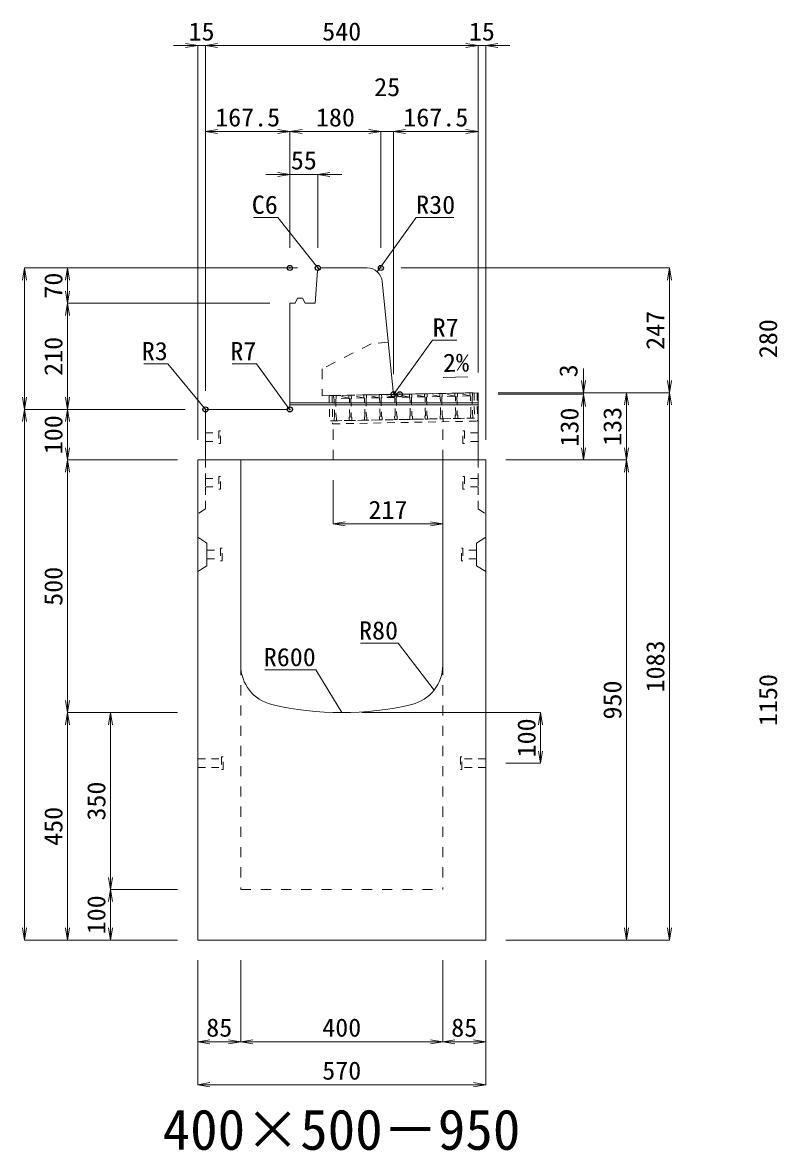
# Model space of a CAD drawing. Units: millimetres at full size; some dimension numbers follow another scale. Extents: x -18734 to 51600, y -18820 to 17820.
# Drawn here: x 31918 to 33413, y -10586 to -8354 of the extents above; entities that cross this region are included whole.
import ezdxf
from ezdxf.enums import TextEntityAlignment as Align

# ---------------------------------------------------------------- set-up
doc = ezdxf.new("R2010")
doc.units = ezdxf.units.MM
doc.header["$LTSCALE"] = 20
doc.header["$PDMODE"] = 32
doc.header["$PDSIZE"] = 10
doc.linetypes.add('USER1', pattern=[2, 1, -1])
doc.linetypes.add('USER2', pattern=[1.35, 0.75, -0.6])
for name, color, linetype, lineweight in [('インサート', 3, 'USER2', 9), ('グレーチング', 7, 'USER2', 5), ('受枠', 3, 'USER2', 9), ('寸法線', 7, 'Continuous', 13), ('引出線', 4, 'Continuous', 13), ('本体', 2, 'Continuous', 13), ('目地', 132, 'Continuous', 5)]:
    doc.layers.add(name, color=color, linetype=linetype, lineweight=lineweight)
doc.layers.add('作業エリア', color=11, linetype='Continuous')
doc.layers.add('文字', color=7, linetype='Continuous')
doc.styles.add('ＭＳ 明朝', font='')
doc.styles.get('ＭＳ 明朝').set_extended_font_data('MS Mincho')

# ---------------------------------------------------------------- blocks, each defined once
blk = doc.blocks.new('open_arrow')
at = {"color": 0, "linetype": 'Continuous', "lineweight": -2}
blk.add_lwpolyline([(7.5, 1.25), (0, 0), (7.5, -1.25)], dxfattribs=at)

msp = doc.modelspace()

# ---------------------------------------------------------------- linework, layer by layer
at = {"layer": 'インサート'}
for p, q in [((32280, -9166.5), (32307, -9166.5)), ((32280, -9166.5), (32280, -9183.5)), ((32310, -9162.5), (32307, -9162.5)), ((32307, -9162.5), (32307, -9187.5)), ((32310, -9187.5), (32310, -9162.5)), ((32790, -9162.5), (32793, -9162.5)), ((32790, -9187.5), (32790, -9162.5)), ((32793, -9162.5), (32793, -9187.5)), ((32820, -9166.5), (32793, -9166.5)), ((32820, -9166.5), (32820, -9183.5)), ((32280, -9183.5), (32307, -9183.5)), ((32307, -9187.5), (32310, -9187.5)), ((32793, -9187.5), (32790, -9187.5)), ((32820, -9183.5), (32793, -9183.5)), ((32280, -9256.5), (32307, -9256.5)), ((32280, -9256.5), (32280, -9273.5)), ((32310, -9252.5), (32307, -9252.5)), ((32307, -9252.5), (32307, -9277.5)), ((32310, -9277.5), (32310, -9252.5)), ((32790, -9252.5), (32793, -9252.5)), ((32790, -9277.5), (32790, -9252.5)), ((32793, -9252.5), (32793, -9277.5)), ((32820, -9256.5), (32793, -9256.5)), ((32820, -9256.5), (32820, -9273.5)), ((32280, -9273.5), (32307, -9273.5)), ((32307, -9277.5), (32310, -9277.5)), ((32793, -9277.5), (32790, -9277.5)), ((32820, -9273.5), (32793, -9273.5)), ((32313.2, -9394.5), (32310.2, -9394.5)), ((32310.2, -9394.5), (32310.2, -9419.5)), ((32313.2, -9419.5), (32313.2, -9394.5)), ((32786.8, -9394.5), (32789.8, -9394.5)), ((32786.8, -9419.5), (32786.8, -9394.5)), ((32789.8, -9394.5), (32789.8, -9419.5)), ((32283.2, -9398.5), (32310.2, -9398.5)), ((32283.2, -9398.5), (32283.2, -9415.5)), ((32283.2, -9415.5), (32310.2, -9415.5)), ((32816.8, -9398.5), (32789.8, -9398.5)), ((32816.8, -9415.5), (32789.8, -9415.5)), ((32816.8, -9398.5), (32816.8, -9415.5)), ((32310.2, -9419.5), (32313.2, -9419.5)), ((32789.8, -9419.5), (32786.8, -9419.5)), ((32265, -9811.5), (32312, -9811.5)), ((32265, -9811.5), (32265, -9828.5)), ((32315, -9807.5), (32312, -9807.5)), ((32312, -9807.5), (32312, -9832.5)), ((32315, -9832.5), (32315, -9807.5)), ((32788, -9807.5), (32785, -9807.5)), ((32785, -9807.5), (32785, -9832.5)), ((32788, -9832.5), (32788, -9807.5)), ((32835, -9811.5), (32788, -9811.5)), ((32835, -9828.5), (32835, -9811.5)), ((32265, -9828.5), (32312, -9828.5)), ((32312, -9832.5), (32315, -9832.5)), ((32785, -9832.5), (32788, -9832.5)), ((32835, -9828.5), (32788, -9828.5))]:
    msp.add_line(p, q, dxfattribs=at)
at = {"layer": 'グレーチング'}
for p, q in [((32533.97, -9092.54), (32808.92, -9087.21)), ((32564.08, -9097.95), (32538.97, -9092.44)), ((32564.08, -9097.95), (32539.08, -9098.44)), ((32594.07, -9097.37), (32568.96, -9091.86)), ((32594.07, -9097.37), (32569.08, -9097.86)), ((32624.07, -9096.79), (32598.96, -9091.28)), ((32624.07, -9096.79), (32599.07, -9097.28)), ((32654.06, -9096.21), (32628.95, -9090.7)), ((32654.06, -9096.21), (32629.07, -9096.7)), ((32684.06, -9095.63), (32658.95, -9090.12)), ((32684.06, -9095.63), (32659.06, -9096.12)), ((32714.05, -9095.05), (32688.94, -9089.54)), ((32714.05, -9095.05), (32689.06, -9095.54)), ((32744.05, -9094.47), (32718.93, -9088.96)), ((32744.05, -9094.47), (32719.05, -9094.95)), ((32774.04, -9093.89), (32748.93, -9088.38)), ((32774.04, -9093.89), (32749.05, -9094.37)), ((32804.04, -9093.31), (32778.92, -9087.8)), ((32804.04, -9093.31), (32779.04, -9093.79)), ((32534.94, -9142.53), (32809.89, -9137.21))]:
    msp.add_line(p, q, dxfattribs=at)
for points in [[(32533.97, -9092.54), (32538.97, -9092.44), (32539.08, -9098.44), (32538.1, -9099.46), (32538.8, -9135.45), (32539.82, -9136.43), (32539.94, -9142.43), (32534.94, -9142.53), (32534.82, -9136.53), (32535.8, -9135.51), (32535.1, -9099.52), (32534.09, -9098.53)], [(32568.8, -9134.87), (32569.81, -9135.85), (32569.93, -9141.85), (32564.93, -9141.95), (32564.82, -9135.95), (32565.8, -9134.93), (32565.1, -9098.93), (32564.08, -9097.95), (32563.96, -9091.96), (32568.96, -9091.86), (32569.08, -9097.86), (32568.1, -9098.88)], [(32598.79, -9134.29), (32599.81, -9135.27), (32599.92, -9141.27), (32594.93, -9141.37), (32594.81, -9135.37), (32595.79, -9134.35), (32595.09, -9098.35), (32594.07, -9097.37), (32593.96, -9091.38), (32598.96, -9091.28), (32599.07, -9097.28), (32598.09, -9098.3)], [(32628.78, -9133.71), (32629.8, -9134.69), (32629.92, -9140.69), (32624.92, -9140.79), (32624.8, -9134.79), (32625.78, -9133.77), (32625.09, -9097.77), (32624.07, -9096.79), (32623.95, -9090.79), (32628.95, -9090.7), (32629.07, -9096.7), (32628.09, -9097.72)], [(32658.78, -9133.13), (32659.8, -9134.11), (32659.91, -9140.11), (32654.91, -9140.2), (32654.8, -9134.21), (32655.78, -9133.19), (32655.08, -9097.19), (32654.06, -9096.21), (32653.95, -9090.21), (32658.95, -9090.12), (32659.06, -9096.12), (32658.08, -9097.14)], [(32685.77, -9132.61), (32685.08, -9096.61), (32684.06, -9095.63), (32683.94, -9089.63), (32688.94, -9089.54), (32689.06, -9095.54), (32688.08, -9096.55), (32688.77, -9132.55), (32689.79, -9133.53), (32689.91, -9139.53), (32684.91, -9139.62), (32684.79, -9133.63)], [(32715.77, -9132.03), (32715.07, -9096.03), (32714.05, -9095.05), (32713.94, -9089.05), (32718.93, -9088.96), (32719.05, -9094.95), (32718.07, -9095.97), (32718.77, -9131.97), (32719.79, -9132.95), (32719.9, -9138.95), (32714.9, -9139.04), (32714.79, -9133.04)], [(32749.05, -9094.37), (32748.06, -9095.39), (32748.76, -9131.39), (32749.78, -9132.37), (32749.9, -9138.37), (32744.9, -9138.46), (32744.78, -9132.46), (32745.76, -9131.44), (32745.07, -9095.45), (32744.05, -9094.47), (32743.93, -9088.47), (32748.93, -9088.38)], [(32779.04, -9093.79), (32778.06, -9094.81), (32778.76, -9130.81), (32779.78, -9131.79), (32779.89, -9137.79), (32774.89, -9137.88), (32774.78, -9131.88), (32775.76, -9130.86), (32775.06, -9094.87), (32774.04, -9093.89), (32773.92, -9087.89), (32778.92, -9087.8)], [(32804.89, -9137.3), (32804.77, -9131.3), (32805.75, -9130.28), (32805.05, -9094.29), (32804.04, -9093.31), (32803.92, -9087.31), (32808.92, -9087.21), (32809.03, -9093.21), (32808.05, -9094.23), (32808.75, -9130.23), (32809.77, -9131.21), (32809.89, -9137.21)]]:
    msp.add_lwpolyline(points, close=True, dxfattribs=at)
at = {"layer": '作業エリア'}
for p in [(32447.5, -8840), (32447.5, -8840), (32502.5, -8840), (32627.5, -8840), (32652.5, -9090), (32665, -9090), (32280, -9120), (32447.5, -9120)]:
    msp.add_point(p, dxfattribs=at)
at = {"layer": '受枠'}
for p, q in [((32524.97, -9092.71), (32817.92, -9087.04)), ((32524.97, -9092.71), (32525.94, -9142.7)), ((32530.97, -9092.59), (32532.05, -9148.58)), ((32811.92, -9087.16), (32812.89, -9137.15)), ((32817.92, -9087.04), (32819, -9143.03)), ((32812.89, -9137.15), (32525.94, -9142.7)), ((32532.05, -9148.58), (32819, -9143.03))]:
    msp.add_line(p, q, dxfattribs=at)
at = {"layer": '受枠', "linetype": 'Continuous'}
msp.add_line((32750.9, -9138.35), (32751.01, -9144.35), dxfattribs=at)
at = {"layer": '寸法線'}
for p, q in [((32328, -8400.05), (32217, -8400.05)), ((32265, -9180), (32265, -8400.05)), ((32280, -8400.05), (32820, -8400.05)), ((32280, -9083), (32280, -8400.05)), ((32280, -9083), (32280, -8400.05)), ((32772, -8400.05), (32883, -8400.05)), ((32820, -9047), (32820, -8400.05)), ((32820, -9047), (32820, -8400.05)), ((32835, -9180), (32835, -8400.05)), ((32280, -8570.05), (32447.5, -8570.05)), ((32280, -9083), (32280, -8570.05)), ((32447.5, -8800), (32447.5, -8570.05)), ((32447.5, -8570.05), (32627.5, -8570.05)), ((32447.5, -8800), (32447.5, -8570.05)), ((32579.5, -8570.05), (32700.5, -8570.05)), ((32627.5, -8800), (32627.5, -8570.05)), ((32627.5, -8800), (32627.5, -8570.05)), ((32652.5, -9050), (32652.5, -8570.05)), ((32652.5, -8570.05), (32820, -8570.05)), ((32652.5, -9050), (32652.5, -8570.05)), ((32820, -9047), (32820, -8570.05)), ((32399.5, -8655.05), (32550.5, -8655.05)), ((32447.5, -8800), (32447.5, -8655.05)), ((32502.5, -8800), (32502.5, -8655.05)), ((31922.06, -8840), (31922.06, -9120)), ((32462.5, -8840), (31922.06, -8840)), ((32007.06, -8910), (32007.06, -8840)), ((32462.5, -8840), (32007.06, -8840)), ((32667.5, -8840), (33198.78, -8840)), ((33198.78, -8840), (33198.78, -9087)), ((32007.06, -9120), (32007.06, -8910)), ((32407.5, -8910), (32007.06, -8910)), ((32407.5, -8910), (32007.06, -8910)), ((33028.78, -9039), (33028.78, -9138)), ((32860, -9087), (33028.78, -9087)), ((32860, -9087), (33113.78, -9087)), ((32860, -9087), (33198.78, -9087)), ((32860, -9087), (33198.78, -9087)), ((32860, -9090), (33028.78, -9090)), ((32860, -9090), (33028.78, -9090)), ((33028.78, -9090), (33028.78, -9220)), ((33113.78, -9087), (33113.78, -9220)), ((33198.78, -9087), (33198.78, -10170)), ((32240, -9120), (31922.06, -9120)), ((31922.06, -10170), (31922.06, -9120)), ((32240, -9120), (31922.06, -9120)), ((32007.06, -9220), (32007.06, -9120)), ((32240, -9120), (32007.06, -9120)), ((32240, -9120), (32007.06, -9120)), ((32007.06, -9220), (32007.06, -9720)), ((32225, -9220), (32007.06, -9220)), ((32225, -9220), (32007.06, -9220)), ((32875, -9220), (33028.78, -9220)), ((32875, -9220), (33113.78, -9220)), ((32875, -9220), (33113.78, -9220)), ((33113.78, -9220), (33113.78, -10170)), ((32533, -9260), (32533, -9346.67)), ((32533, -9346.67), (32750, -9346.67)), ((32225, -9720), (32007.06, -9720)), ((32007.06, -10170), (32007.06, -9720)), ((32225, -9720), (32007.06, -9720)), ((32092.06, -9720), (32092.06, -10070)), ((32225, -9720), (32092.06, -9720)), ((32590, -9720), (32943.78, -9720)), ((32943.78, -9720), (32943.78, -9820)), ((32875, -9820), (32943.78, -9820)), ((32225, -10070), (32092.06, -10070)), ((32092.06, -10070), (32092.06, -10170)), ((32225, -10070), (32092.06, -10070)), ((32225, -10170), (31922.06, -10170)), ((32225, -10170), (32007.06, -10170)), ((32225, -10170), (32092.06, -10170)), ((32875, -10170), (33113.78, -10170)), ((32875, -10170), (33198.78, -10170)), ((32265, -10210), (32265, -10371.16)), ((32265, -10210), (32265, -10456.16)), ((32350, -10210), (32350, -10371.16)), ((32350, -10210), (32350, -10371.16)), ((32750, -10210), (32750, -10371.16)), ((32750, -10210), (32750, -10371.16)), ((32835, -10210), (32835, -10371.16)), ((32835, -10210), (32835, -10456.16)), ((32265, -10371.16), (32350, -10371.16)), ((32350, -10371.16), (32750, -10371.16)), ((32750, -10371.16), (32835, -10371.16)), ((32265, -10456.16), (32835, -10456.16))]:
    msp.add_line(p, q, dxfattribs=at)
at = {"layer": '引出線'}
for points in [[(32505.29, -8842.99), (32423.41, -8740.07), (32375.07, -8740.07)], [(32620.48, -8847.76), (32697.4, -8740.07), (32772.08, -8740.07)], [(32654.14, -9088.19), (32730, -8982.98), (32777.93, -8982.98)], [(32280.88, -9120.88), (32205.62, -9029.7), (32157.89, -9029.7)], [(32445.45, -9117.95), (32380.97, -9029.7), (32333.04, -9029.7)], [(32751.14, -9056.74), (32799.85, -9055.77), (32751.11, -9056.74)], [(32732.76, -9675.58), (32661.5, -9582.47), (32586.83, -9582.47)], [(32550, -9720), (32498.63, -9635.25), (32397.63, -9635.25)]]:
    msp.add_lwpolyline(points, dxfattribs=at)
at = {"layer": '本体'}
for p, q in [((32497.5, -8910), (32502.07, -8845.98)), ((32502.07, -8845.98), (32508.5, -8840)), ((32600.35, -8840), (32508.5, -8840)), ((32651.87, -9083.7), (32630.2, -8867.01)), ((32457.5, -8910), (32462.5, -8900)), ((32462.5, -8900), (32472.5, -8900)), ((32472.5, -8900), (32477.5, -8910)), ((32447.5, -8910), (32447.5, -9113)), ((32447.5, -8910), (32457.5, -8910)), ((32477.5, -8910), (32497.5, -8910)), ((32665, -9090), (32658.83, -9090)), ((32665, -9090), (32820, -9087)), ((32820, -9220), (32820, -9087)), ((32280, -9123), (32280, -9220)), ((32440.5, -9120), (32283, -9120)), ((32265, -9220), (32265, -10170)), ((32350, -9220), (32265, -9220)), ((32820, -9220), (32280, -9220)), ((32350, -9220), (32350, -9625.96)), ((32750, -9625.96), (32750, -9220)), ((32835, -9220), (32750, -9220)), ((32835, -10170), (32835, -9220)), ((32265, -10170), (32835, -10170))]:
    msp.add_line(p, q, dxfattribs=at)
at = {"layer": '本体', "linetype": 'USER1'}
for p, q in [((32608, -8990), (32511, -9040)), ((32642.2, -8987), (32608, -8990)), ((32511, -9040), (32511, -9092.98)), ((32511, -9092.98), (32665, -9090)), ((32533, -9220), (32533, -9142.56)), ((32750, -9220), (32750, -9138.36))]:
    msp.add_line(p, q, dxfattribs=at)
at = {"layer": '本体', "linetype": 'USER2', "lineweight": 9}
for p, q in [((32280, -9220), (32280, -9317)), ((32820, -9220), (32820, -9317)), ((32280, -9317), (32265, -9326.5)), ((32820, -9317), (32835, -9326.5))]:
    msp.add_line(p, q, dxfattribs=at)
at = {"layer": '本体', "lineweight": 9}
for p, q in [((32265, -9373), (32283.2, -9384.5)), ((32835, -9373), (32816.8, -9384.5)), ((32283.2, -9384.5), (32283.2, -9429.5)), ((32816.8, -9384.5), (32816.8, -9429.5)), ((32265, -9441), (32283.2, -9429.5)), ((32835, -9441), (32816.8, -9429.5))]:
    msp.add_line(p, q, dxfattribs=at)
at = {"layer": '本体', "linetype": 'USER1', "lineweight": 15}
for p, q in [((32350, -9625.96), (32350, -10070)), ((32750, -9625.96), (32750, -10070)), ((32350, -10070), (32750, -10070))]:
    msp.add_line(p, q, dxfattribs=at)
at = {"layer": '本体'}
for centre, radius, start, end in [((32600.35, -8870), 30, 5.71059, 90), ((32658.83, -9083), 7, 185.71059, 270), ((32283, -9123), 3, 90, 180), ((32440.5, -9113), 7, 270, 0), ((32430, -9625.96), 80, 180, 256.65764), ((32670, -9625.96), 80, 283.34236, 0), ((32550, -9120), 600, 256.65764, 283.34236)]:
    msp.add_arc(centre, radius, start, end, dxfattribs=at)
at = {"layer": '目地'}
for p, q in [((32820, -9107), (32447.5, -9107)), ((32820, -9111), (32447.5, -9111))]:
    msp.add_line(p, q, dxfattribs=at)

# ---------------------------------------------------------------- block references
at = {"layer": '寸法線', "xscale": 3.2, "yscale": 3.2}
for p, rotation in [((32265, -8400.05), 180), ((32820, -8400.05), 180), ((32820, -8400.05), 180), ((32447.5, -8570.05), 180), ((32627.5, -8570.05), 180), ((32627.5, -8570.05), 180), ((32820, -8570.05), 180), ((32447.5, -8655.05), 180), ((31922.06, -8840), 270), ((32007.06, -8840), 270), ((33198.78, -8840), 270), ((32007.06, -8910), 90), ((32007.06, -8910), 270), ((33028.78, -9087), 90), ((33198.78, -9087), 90), ((31922.06, -9120), 90), ((32007.06, -9120), 90), ((33028.78, -9090), 270), ((33028.78, -9090), 270), ((33113.78, -9087), 270), ((33198.78, -9087), 270), ((31922.06, -9120), 270), ((32007.06, -9120), 270), ((32007.06, -9220), 90), ((33028.78, -9220), 90), ((33113.78, -9220), 90), ((32007.06, -9220), 270), ((33113.78, -9220), 270), ((32750, -9346.67), 180), ((32007.06, -9720), 90), ((32007.06, -9720), 270), ((32092.06, -9720), 270), ((32943.78, -9720), 270), ((32943.78, -9820), 90), ((32092.06, -10070), 90), ((32092.06, -10070), 270), ((31922.06, -10170), 90), ((32007.06, -10170), 90), ((32092.06, -10170), 90), ((33113.78, -10170), 90), ((33198.78, -10170), 90), ((32350, -10371.16), 180), ((32750, -10371.16), 180), ((32835, -10371.16), 180), ((32835, -10456.16), 180)]:
    msp.add_blockref('open_arrow', p, dxfattribs=dict(at, rotation=rotation))
for p in [(32280, -8400.05), (32280, -8400.05), (32835, -8400.05), (32280, -8570.05), (32447.5, -8570.05), (32652.5, -8570.05), (32652.5, -8570.05), (32502.5, -8655.05), (32533, -9346.67), (32265, -10371.16), (32350, -10371.16), (32750, -10371.16), (32265, -10456.16)]:
    msp.add_blockref('open_arrow', p, dxfattribs=at)
at = {"layer": '引出線', "xscale": 0.0533, "yscale": 0.0533}
for p, rotation in [((32505.29, -8842.99), 128.5), ((32620.48, -8847.76), 54.5), ((32751.14, -9056.74), 1.1), ((32654.14, -9088.19), 54.2), ((32280.88, -9120.88), 129.5), ((32445.45, -9117.95), 126.2), ((32732.76, -9675.58), 127.4), ((32550, -9720), 121.2)]:
    msp.add_blockref('open_arrow', p, dxfattribs=dict(at, rotation=rotation))

# ---------------------------------------------------------------- texts
at = {"layer": '寸法線', "style": 'ＭＳ 明朝', "width": 1.05}
for s, p in [('15', (32272.5, -8372.05)), ('540', (32550, -8372.05)), ('15', (32827.5, -8372.05)), ('25', (32640, -8482.05)), ('167.5', (32363.75, -8542.05)), ('180', (32537.5, -8542.05)), ('167.5', (32736.25, -8542.05)), ('55', (32475, -8627.05)), ('217', (32641.5, -9318.67)), ('85', (32307.5, -10343.16)), ('400', (32550, -10343.16)), ('85', (32792.5, -10343.16)), ('570', (32550, -10428.16))]:
    msp.add_text(s, height=36.03, dxfattribs=at).set_placement(p, align=Align.MIDDLE_CENTER)
for s, p in [('70', (31979.06, -8875)), ('247', (33170.78, -8963.5)), ('280', (33394.06, -8980)), ('210', (31979.06, -9015)), ('3', (32998.78, -9043.66)), ('130', (33000.78, -9155)), ('133', (33085.78, -9153.5)), ('100', (31979.06, -9170)), ('500', (31979.06, -9470)), ('1083', (33170.78, -9628.5)), ('950', (33085.78, -9695)), ('1150', (33394.06, -9695)), ('100', (32915.78, -9770)), ('350', (32064.06, -9895)), ('450', (31979.06, -9945)), ('100', (32064.06, -10120))]:
    msp.add_text(s, height=36.03, rotation=90, dxfattribs=at).set_placement(p, align=Align.MIDDLE_CENTER)
at = {"layer": '引出線', "style": 'ＭＳ 明朝', "width": 1.05}
for s, p in [('C6', (32423.41, -8696.87)), ('R3', (32205.62, -8986.5)), ('R7', (32380.97, -8986.5)), ('R80', (32661.5, -9539.27)), ('R600', (32498.63, -9592.05))]:
    msp.add_text(s, height=36.03, dxfattribs=at).set_placement(p, align=Align.TOP_RIGHT)
for s, p in [('R30', (32697.4, -8696.87)), ('R7', (32730, -8939.78))]:
    msp.add_text(s, height=36.03, dxfattribs=at).set_placement(p, align=Align.TOP_LEFT)
msp.add_text('2%', height=36.03, rotation=1.146, dxfattribs=at).set_placement((32750.17, -9009.85), align=Align.TOP_LEFT)
at = {"layer": '文字', "style": 'ＭＳ 明朝'}
msp.add_text('400×500－950', height=80.06, dxfattribs=at).set_placement((32549.52, -10544.97), align=Align.MIDDLE_CENTER)

doc.saveas('drawing.dxf')
